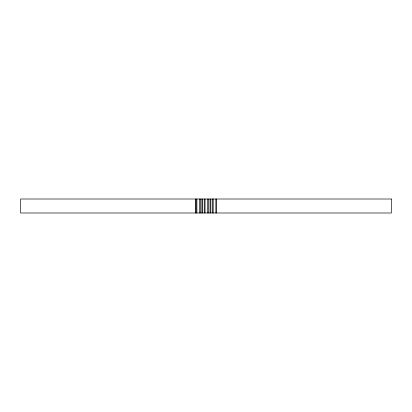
<?xml version="1.0" encoding="UTF-8"?>
<svg xmlns="http://www.w3.org/2000/svg" width="412" height="412" viewBox="0 0 412 412"><rect width="100%" height="100%" fill="white"/><g stroke="black" fill="none" stroke-linecap="round" stroke-linejoin="round"><path stroke-width="0.62" d="M216.496 199.006L216.496 212.994M215.857 199.006L215.857 212.994M213.205 199.006L213.205 212.994M212.396 199.006L212.396 212.994M210.841 199.006L210.841 212.994M210.043 199.006L210.043 212.994M208.508 199.006L208.508 212.994M207.7 199.006L207.7 212.994M205.047 199.006L205.047 212.994M204.239 199.006L204.239 212.994M202.683 199.006L202.683 212.994M201.885 199.006L201.885 212.994M200.345 199.006L200.345 212.994M199.542 199.006L199.542 212.994M196.89 199.006L196.89 212.994M196.081 199.006L196.081 212.994M195.504 199.006L195.504 212.994M391.4 199.006L20.6 199.006L20.6 212.994L391.4 212.994L391.4 199.006"/></g></svg>
